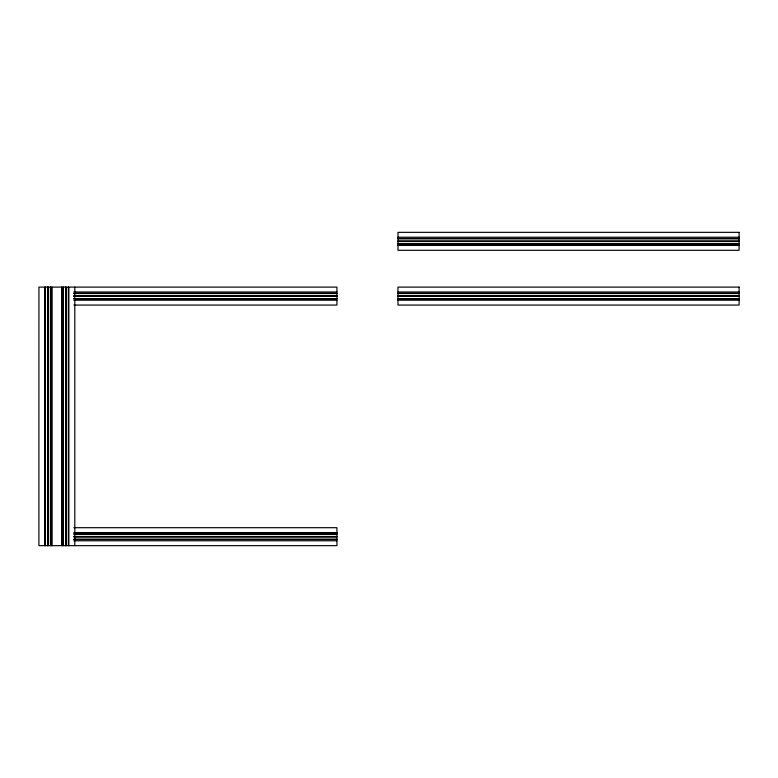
<?xml version="1.0" encoding="UTF-8"?>
<svg xmlns="http://www.w3.org/2000/svg" width="778" height="778" viewBox="0 0 778 778"><rect width="100%" height="100%" fill="white"/><g stroke="black" fill="none" stroke-linecap="round" stroke-linejoin="round"><path stroke-width="1.17" d="M397.976 237.222L739.1 237.222M397.976 238.525L739.1 238.525M397.976 238.778L739.1 238.778M397.976 241.141L739.1 241.141M397.976 241.326L739.1 241.326M397.976 241.52L739.1 241.52M397.976 243.874L739.1 243.874M397.976 244.136L739.1 244.136M397.976 245.44L739.1 245.44M73.832 291.974L336.932 291.974M397.976 291.974L739.1 291.974M73.832 293.287L336.932 293.287M397.976 293.287L739.1 293.287M73.832 293.539L336.932 293.539M397.976 293.539L739.1 293.539M73.832 295.903L336.932 295.903M397.976 295.903L739.1 295.903M73.832 296.087L336.932 296.087M397.976 296.087L739.1 296.087M73.832 296.282L336.932 296.282M397.976 296.282L739.1 296.282M73.832 298.635L336.932 298.635M397.976 298.635L739.1 298.635M73.832 298.898L336.932 298.898M397.976 298.898L739.1 298.898M73.832 300.201L336.932 300.201M397.976 300.201L739.1 300.201M73.832 305.064L336.932 305.064L336.932 287.111L38.929 287.111L38.9 545.65L336.932 545.65L336.932 527.698L73.832 527.698M73.832 532.56L336.932 532.56M73.832 533.864L336.932 533.864M73.832 534.126L336.932 534.126M73.832 536.48L336.932 536.48M73.832 536.674L336.932 536.674M73.832 536.859L336.932 536.859M73.832 539.222L336.932 539.222M73.832 539.475L336.932 539.475M73.832 540.778L336.932 540.778M74.805 287.111L74.805 545.65M68.872 287.111L68.872 545.65M68.376 287.111L68.376 545.65M66.013 287.111L66.013 545.65M65.829 287.111L65.829 545.65M65.644 287.111L65.644 545.65M63.281 287.111L63.281 545.65M62.794 287.111L62.794 545.65M61.598 287.111L61.598 545.65M52.107 287.111L52.107 545.65M50.92 287.111L50.92 545.65M50.424 287.111L50.424 545.65M48.061 287.111L48.061 545.65M47.876 287.111L47.876 545.65M47.691 287.111L47.691 545.65M45.328 287.111L45.328 545.65M44.842 287.111L44.842 545.65M739.1 232.35L397.976 232.35L397.976 250.302L739.1 250.302L739.1 232.35M739.1 287.111L397.976 287.111L397.976 305.064L739.1 305.064L739.1 287.111"/></g></svg>
